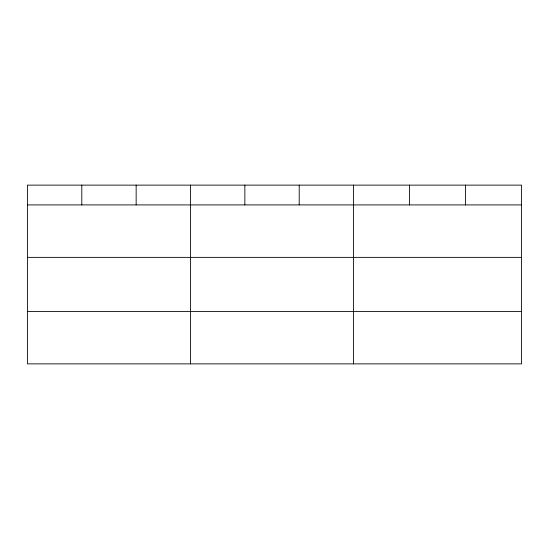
<?xml version="1.0" encoding="UTF-8"?>
<svg xmlns="http://www.w3.org/2000/svg" width="549" height="549" viewBox="0 0 549 549"><rect width="100%" height="100%" fill="white"/><g stroke="black" fill="none" stroke-linecap="round" stroke-linejoin="round"><path stroke-width="0.82" d="M521.55 257.371L521.55 185.13L27.45 185.13L27.45 363.87L521.55 363.87L521.55 257.371L27.45 257.371M27.45 204.914L521.55 204.914M27.45 311.413L521.55 311.413M465.552 185.13L465.552 204.914M409.554 185.13L409.554 204.914M353.556 185.13L353.556 363.87M299.205 185.13L299.205 204.914M244.854 185.13L244.854 204.914M190.503 185.13L190.503 363.87M136.152 185.13L136.152 204.914M81.801 185.13L81.801 204.914"/></g></svg>
